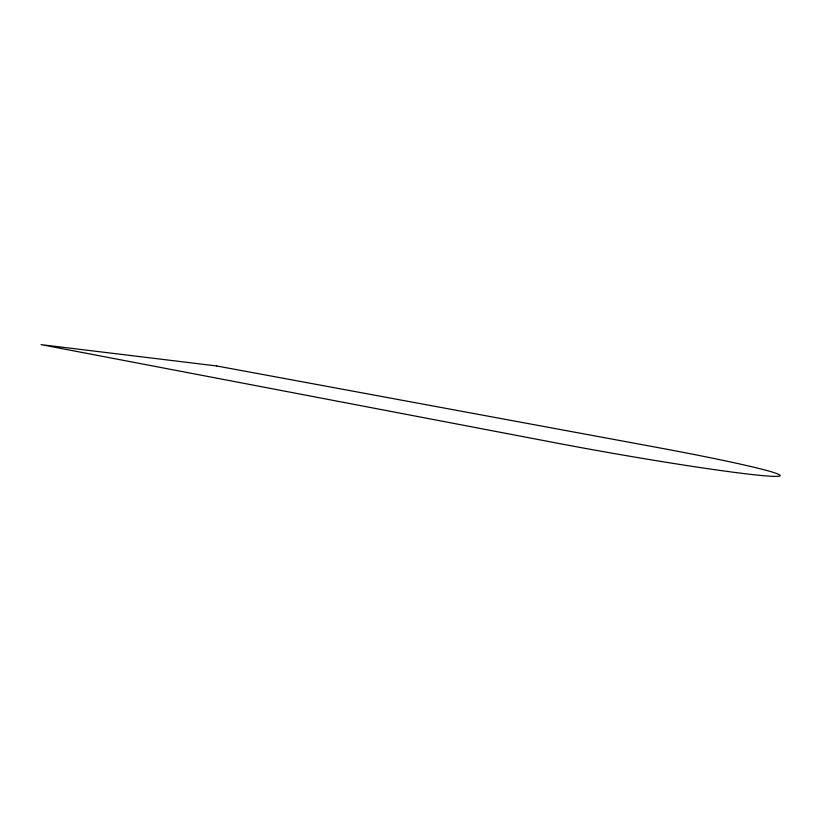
<?xml version="1.0" encoding="UTF-8"?>
<svg xmlns="http://www.w3.org/2000/svg" width="821" height="821" viewBox="0 0 821 821"><rect width="100%" height="100%" fill="white"/><g stroke="black" fill="none" stroke-linecap="round" stroke-linejoin="round"><path stroke-width="1.23" d="M216.672 365.961L41.05 344.625L556.269 442.981A166.56 6.814 9.9 0 0 772.243 476.313A166.56 6.814 9.9 0 0 655.568 447.147L216.672 365.961"/></g></svg>
